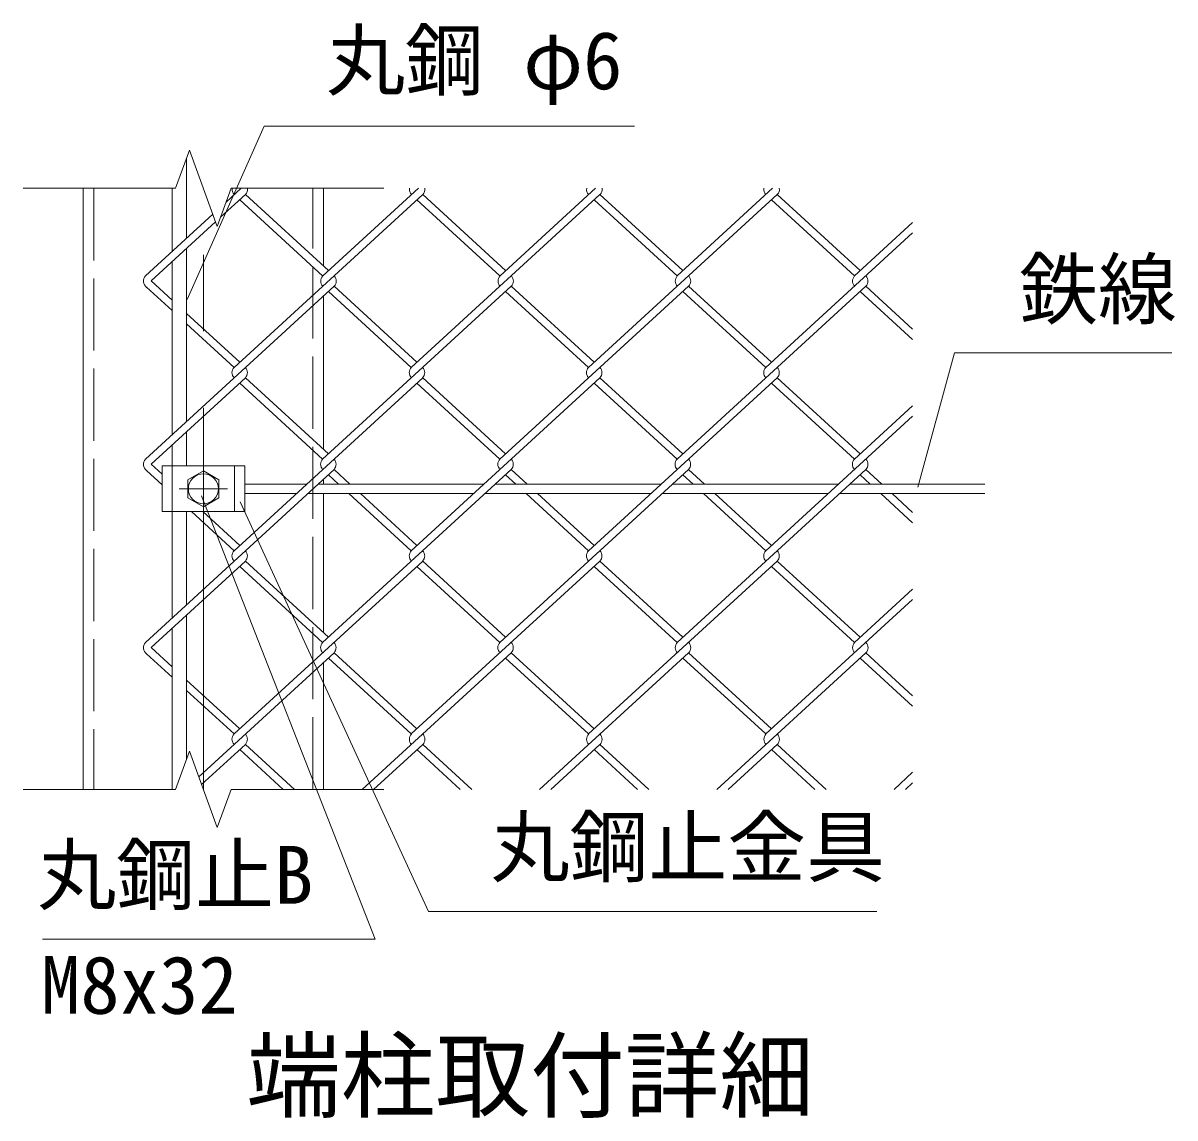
# Model space of a CAD drawing. Units: millimetres at full size; details may follow other scales. Extents: x -8400 to 8400, y -5940 to 5940.
# Drawn here: x 1915 to 3832, y -1460 to 362 of the extents above; entities that cross this region are included whole.
import ezdxf
from ezdxf.enums import TextEntityAlignment as Align

# ---------------------------------------------------------------- set-up
doc = ezdxf.new("R2010")
doc.units = ezdxf.units.MM
doc.header["$LTSCALE"] = 20
doc.linetypes.add('DASHED', pattern=[7.5, 6, -1.5])
doc.linetypes.add('USER1', pattern=[50.8, 31.75, -6.35, 6.35, -6.35])
for name, color, linetype, lineweight in [('0-0_D-STR1', 1, 'Continuous', 18), ('0-1_D-BMK', 2, 'USER1', 13), ('0-2_D-STR3', 3, 'Continuous', 13), ('0-4_D-STR-DIM', 7, 'Continuous', 13), ('0-8_D-STR-TXT', 7, 'Continuous', 13), ('0-9_D-TTL-TXT', 7, 'Continuous', 13), ('0-A_D-STR2', 7, 'Continuous', 13)]:
    doc.layers.add(name, color=color, linetype=linetype, lineweight=lineweight)
doc.styles.add('ＭＳ ゴシック', font='')
doc.styles.get('ＭＳ ゴシック').set_extended_font_data('MS Gothic')

msp = doc.modelspace()

# ---------------------------------------------------------------- linework, layer by layer
at = {"layer": '0-0_D-STR1'}
for p, q in [((2015.45, 87.09), (2015.45, -912.91)), ((2415.45, -42.47), (2415.45, 87.09)), ((2415.45, -347.43), (2415.45, -91.71)), ((2415.45, -404.91), (2415.45, -396.66)), ((2415.45, -652.39), (2415.45, -420.91)), ((2415.45, -912.91), (2415.45, -701.62))]:
    msp.add_line(p, q, dxfattribs=at)
at = {"layer": '0-0_D-STR1', "linetype": 'DASHED'}
for p, q in [((2033.45, 87.09), (2033.45, -912.91)), ((2397.45, -912.91), (2397.45, 87.09))]:
    msp.add_line(p, q, dxfattribs=at)
at = {"layer": '0-1_D-BMK'}
for p, q in [((2215.45, -912.91), (2215.45, 87.09)), ((2175.45, -412.91), (2255.45, -412.91))]:
    msp.add_line(p, q, dxfattribs=at)
at = {"layer": '0-2_D-STR3'}
for p, q in [((2187.45, 137.02), (2187.45, 3.9)), ((2163.45, 87.09), (2163.45, -18.1)), ((2187.45, -13.03), (2187.45, -300.63)), ((2163.45, -35.02), (2163.45, -322.62)), ((2187.45, -317.99), (2187.45, -374.91)), ((2163.45, -339.98), (2163.45, -374.91)), ((2146.65, -374.91), (2284.25, -374.91)), ((2146.65, -374.91), (2146.65, -450.91)), ((2189.45, -397.9), (2215.45, -382.88)), ((2215.45, -382.88), (2241.45, -397.9)), ((2284.25, -374.91), (2284.25, -450.91)), ((2189.45, -427.92), (2189.45, -397.9)), ((2241.45, -397.9), (2241.45, -427.92)), ((2284.25, -404.91), (2387.51, -404.91)), ((2284.25, -420.91), (2370.04, -420.91)), ((2388.99, -420.91), (2664.96, -420.91)), ((2406.45, -404.91), (2682.42, -404.91)), ((2683.9, -420.91), (2959.87, -420.91)), ((2701.36, -404.91), (2977.33, -404.91)), ((2978.81, -420.91), (3254.78, -420.91)), ((2996.27, -404.91), (3272.24, -404.91)), ((3273.72, -420.91), (3515.45, -420.91)), ((3291.18, -404.91), (3515.45, -404.91)), ((2215.45, -442.93), (2189.45, -427.92)), ((2241.45, -427.92), (2215.45, -442.93)), ((2146.65, -450.91), (2284.25, -450.91)), ((2163.45, -627.58), (2163.45, -450.91)), ((2187.45, -605.59), (2187.45, -450.91)), ((2187.45, -862.98), (2187.45, -622.95)), ((2163.45, -912.91), (2163.45, -644.94))]:
    msp.add_line(p, q, dxfattribs=at)
at = {"layer": '0-2_D-STR3', "linetype": 'DASHED'}
for p, q in [((2163.45, -374.91), (2163.45, -450.91)), ((2267.45, -374.91), (2267.45, -450.91))]:
    msp.add_line(p, q, dxfattribs=at)
at = {"layer": '0-2_D-STR3'}
msp.add_circle((2215.45, -412.91), 25, dxfattribs=at)
at = {"layer": '0-4_D-STR-DIM'}
for p, q in [((2192.36, 150.52), (2169.27, 87.09)), ((2238.53, 23.66), (2192.36, 150.52)), ((1915.45, 87.09), (2169.27, 87.09)), ((2261.62, 87.09), (2238.53, 23.66)), ((2261.62, 87.09), (2515.45, 87.09)), ((2192.36, -849.48), (2169.27, -912.91)), ((2238.53, -976.34), (2192.36, -849.48)), ((1915.45, -912.91), (2169.27, -912.91)), ((2261.62, -912.91), (2238.53, -976.34)), ((2261.62, -912.91), (2515.45, -912.91))]:
    msp.add_line(p, q, dxfattribs=at)
at = {"layer": '0-8_D-STR-TXT'}
for points in [[(2932.51, 190.64), (2316.45, 190.64), (2188.26, -98.15)], [(3826.93, -186.42), (3465.18, -186.42), (3404.02, -410.08)], [(1947.87, -1162.33), (2501.5, -1162.33), (2212.18, -424.37)], [(3335.62, -1116.23), (2590.12, -1116.23), (2276.88, -434.38)]]:
    msp.add_lwpolyline(points, dxfattribs=at)
at = {"layer": '0-A_D-STR2'}
for p, q in [((2285.39, 76.71), (2244.06, 38.84)), ((2278.24, 87.09), (2253.3, 64.24)), ((2580.3, 76.71), (2266.44, -210.89)), ((2423.37, -49.73), (2285.39, 76.71)), ((2573.15, 87.09), (2414.13, -58.62)), ((2875.21, 76.71), (2561.35, -210.89)), ((2718.28, -49.73), (2580.3, 76.71)), ((2868.06, 87.09), (2709.04, -58.62)), ((3170.09, 76.69), (2856.26, -210.89)), ((3013.19, -49.73), (2875.21, 76.71)), ((3162.5, 87.09), (3003.72, -58.41)), ((3308.1, -49.73), (3170.12, 76.71)), ((2413.89, -58.41), (2275.91, 68.03)), ((2708.81, -58.41), (2570.82, 68.03)), ((3003.72, -58.41), (2865.73, 68.03)), ((3298.63, -58.41), (3160.64, 68.03)), ((2231.15, 43.94), (2119.22, -58.62)), ((2235.77, 31.25), (2128.46, -67.09)), ((3395.45, 30.31), (3298.63, -58.41)), ((3395.45, 12.95), (3151.17, -210.89)), ((2432.84, -75.77), (2118.98, -363.37)), ((2163.45, -99.15), (2128.46, -67.09)), ((2727.75, -75.77), (2413.89, -363.37)), ((2570.82, -202.21), (2432.84, -75.77)), ((3022.66, -75.77), (2708.81, -363.37)), ((2865.73, -202.21), (2727.75, -75.77)), ((3317.57, -75.77), (3003.72, -363.37)), ((3160.64, -202.21), (3022.66, -75.77)), ((3395.45, -147.13), (3317.57, -75.77)), ((2163.45, -116.51), (2121.1, -77.71)), ((2561.35, -210.89), (2423.37, -84.45)), ((2856.26, -210.89), (2718.28, -84.45)), ((3151.17, -210.89), (3013.19, -84.45)), ((3395.45, -164.49), (3308.1, -84.45)), ((2275.91, -202.21), (2187.45, -121.14)), ((2266.44, -210.89), (2187.45, -138.5)), ((2285.39, -228.25), (2128.46, -372.05)), ((2580.3, -228.25), (2266.44, -515.84)), ((2423.37, -354.68), (2285.39, -228.25)), ((2875.21, -228.25), (2561.35, -515.84)), ((2718.28, -354.68), (2580.3, -228.25)), ((3170.12, -228.25), (2856.26, -515.84)), ((3013.19, -354.68), (2875.21, -228.25)), ((3308.1, -354.68), (3170.12, -228.25)), ((2413.89, -363.37), (2275.91, -236.93)), ((2708.81, -363.37), (2570.82, -236.93)), ((3003.71, -363.36), (2865.73, -236.93)), ((3298.63, -363.37), (3161.47, -237.68)), ((3395.45, -274.64), (3298.63, -363.37)), ((3395.45, -292.01), (3151.17, -515.84)), ((2432.84, -380.73), (2118.98, -668.32)), ((2146.65, -406.08), (2121.1, -382.67)), ((2146.65, -388.72), (2128.46, -372.05)), ((2727.75, -380.73), (2413.89, -668.32)), ((2459.23, -404.91), (2432.84, -380.73)), ((3022.66, -380.73), (2708.81, -668.32)), ((2754.14, -404.91), (2727.75, -380.73)), ((3317.57, -380.73), (3003.72, -668.32)), ((3049.05, -404.91), (3022.66, -380.72)), ((3343.96, -404.91), (3317.57, -380.73)), ((2440.28, -404.91), (2423.37, -389.41)), ((2735.19, -404.91), (2718.28, -389.41)), ((3030.1, -404.91), (3013.19, -389.41)), ((3325.02, -404.91), (3308.1, -389.41)), ((2561.35, -515.84), (2457.74, -420.91)), ((2570.82, -507.16), (2476.69, -420.91)), ((2856.26, -515.84), (2752.65, -420.91)), ((2865.73, -507.16), (2771.6, -420.91)), ((3151.17, -515.84), (3047.57, -420.91)), ((3160.64, -507.16), (3066.51, -420.91)), ((3395.45, -469.45), (3342.48, -420.91)), ((3395.45, -452.09), (3361.42, -420.91)), ((2266.44, -515.84), (2195.57, -450.91)), ((2275.91, -507.16), (2214.52, -450.91)), ((2285.39, -533.21), (2128.46, -677)), ((2580.3, -533.21), (2266.44, -820.8)), ((2423.37, -659.64), (2285.39, -533.21)), ((2875.21, -533.21), (2561.35, -820.8)), ((2718.28, -659.64), (2580.3, -533.21)), ((3170.12, -533.21), (2856.26, -820.8)), ((3013.19, -659.64), (2875.21, -533.21)), ((3308.1, -659.64), (3170.12, -533.21)), ((2413.89, -668.32), (2275.91, -541.89)), ((2708.81, -668.32), (2570.82, -541.89)), ((3003.72, -668.32), (2865.73, -541.89)), ((3298.63, -668.32), (3160.64, -541.89)), ((3395.45, -579.6), (3298.63, -668.32)), ((3395.45, -596.96), (3151.17, -820.8)), ((2163.45, -726.43), (2121.1, -687.63)), ((2163.45, -709.07), (2128.46, -677)), ((2432.84, -685.68), (2207.8, -891.9)), ((2570.82, -812.12), (2432.84, -685.68)), ((2727.75, -685.68), (2479.78, -912.91)), ((2865.73, -812.12), (2727.75, -685.68)), ((3022.66, -685.68), (2774.69, -912.91)), ((3160.64, -812.12), (3022.66, -685.68)), ((3317.57, -685.68), (3069.6, -912.91)), ((3395.45, -757.04), (3317.57, -685.68)), ((2561.35, -820.8), (2423.37, -694.37)), ((2856.26, -820.8), (2718.28, -694.37)), ((3151.17, -820.8), (3013.19, -694.37)), ((3395.45, -774.41), (3308.1, -694.37)), ((2275.91, -812.12), (2187.45, -731.06)), ((2266.44, -820.8), (2187.45, -748.42)), ((2285.39, -838.16), (2212.54, -904.91)), ((2366.95, -912.91), (2285.39, -838.16)), ((2580.3, -838.16), (2498.73, -912.91)), ((2661.86, -912.91), (2580.3, -838.16)), ((2875.21, -838.16), (2793.64, -912.91)), ((2956.77, -912.91), (2875.21, -838.16)), ((3170.12, -838.16), (3088.55, -912.91)), ((3251.69, -912.91), (3170.12, -838.16)), ((2348.01, -912.91), (2275.91, -846.84)), ((2642.92, -912.91), (2570.82, -846.84)), ((2937.83, -912.91), (2865.73, -846.84)), ((3232.74, -912.91), (3160.64, -846.84)), ((3395.45, -884.56), (3364.51, -912.91)), ((3395.45, -901.92), (3383.46, -912.91))]:
    msp.add_line(p, q, dxfattribs=at)
for centre, start, end in [((2276.13, 85.15), 171.31684, 222.5), ((2276.13, 85.15), 317.5, 8.68316), ((2571.04, 85.15), 171.31684, 222.5), ((2571.04, 85.15), 317.5, 8.68316), ((2865.95, 85.15), 171.31684, 222.5), ((2865.95, 85.15), 317.5, 8.68316), ((3160.86, 85.15), 171.31684, 222.5), ((3160.86, 85.15), 317.5, 8.68316), ((2128.67, -67.33), 137.5, 233.92709), ((2423.58, -67.33), 137.5, 222.5), ((2423.58, -67.33), 317.5, 42.5), ((2718.49, -67.33), 137.5, 222.5), ((2718.49, -67.33), 317.5, 42.5), ((3013.4, -67.33), 137.5, 222.5), ((3013.4, -67.33), 317.5, 42.5), ((3308.31, -67.33), 137.5, 222.5), ((3308.31, -67.33), 317.5, 42.5), ((2275.91, -219.57), 137.5, 222.5), ((2275.91, -219.57), 317.5, 42.5), ((2570.82, -219.57), 137.5, 222.5), ((2570.82, -219.57), 317.5, 42.5), ((2865.73, -219.57), 137.5, 222.5), ((2865.73, -219.57), 317.5, 42.5), ((3160.64, -219.57), 137.5, 222.5), ((3160.64, -219.57), 317.5, 42.5), ((2128.67, -372.28), 137.5, 233.92709), ((2423.34, -372.07), 137.5, 222.5), ((2423.34, -372.07), 317.5, 42.5), ((2718.25, -372.07), 137.5, 222.5), ((2718.25, -372.07), 317.5, 42.5), ((3013.17, -372.07), 137.5, 222.5), ((3013.17, -372.07), 317.5, 42.5), ((3308.08, -372.07), 137.5, 222.5), ((3308.08, -372.07), 317.5, 42.5), ((2275.91, -524.53), 137.5, 222.5), ((2275.91, -524.53), 317.5, 42.5), ((2570.82, -524.53), 137.5, 222.5), ((2570.82, -524.53), 317.5, 42.5), ((2865.73, -524.53), 137.5, 222.5), ((2865.73, -524.53), 317.5, 42.5), ((3160.64, -524.53), 137.5, 222.5), ((3160.64, -524.53), 317.5, 42.5), ((2128.67, -677.24), 137.5, 233.92709), ((2423.34, -677.03), 137.5, 222.5), ((2423.34, -677.03), 317.5, 42.5), ((2718.25, -677.03), 137.5, 222.5), ((2718.25, -677.03), 317.5, 42.5), ((3013.43, -677.22), 137.5, 222.5), ((3013.43, -677.22), 317.5, 42.5), ((3308.34, -677.22), 137.5, 222.5), ((3308.34, -677.22), 317.5, 42.5), ((2275.91, -829.48), 137.5, 222.5), ((2275.91, -829.48), 317.5, 42.5), ((2571.06, -829.7), 137.5, 222.5), ((2571.06, -829.7), 317.5, 42.5), ((2865.97, -829.7), 137.5, 222.5), ((2865.97, -829.7), 317.5, 42.5), ((3160.88, -829.7), 137.5, 222.5), ((3160.88, -829.7), 317.5, 42.5)]:
    msp.add_arc(centre, 12.85, start, end, dxfattribs=at)

# ---------------------------------------------------------------- texts
at = {"layer": '0-8_D-STR-TXT', "style": 'ＭＳ ゴシック'}
for s, p in [('丸鋼 φ6', (2419.82, 222.91)), ('鉄線', (3572.61, -157.69)), ('丸鋼止金具', (2693.49, -1085.73)), ('丸鋼止B', (1939.24, -1132.08)), ('M8x32', (1945.33, -1315.14))]:
    msp.add_text(s, height=96.19, dxfattribs=at).set_placement(p, align=Align.BOTTOM_LEFT)
at = {"layer": '0-9_D-TTL-TXT', "style": 'ＭＳ ゴシック'}
msp.add_text('端柱取付詳細', height=115.4, dxfattribs=at).set_placement((2286.8, -1481.29), align=Align.BOTTOM_LEFT)

doc.saveas('drawing.dxf')
